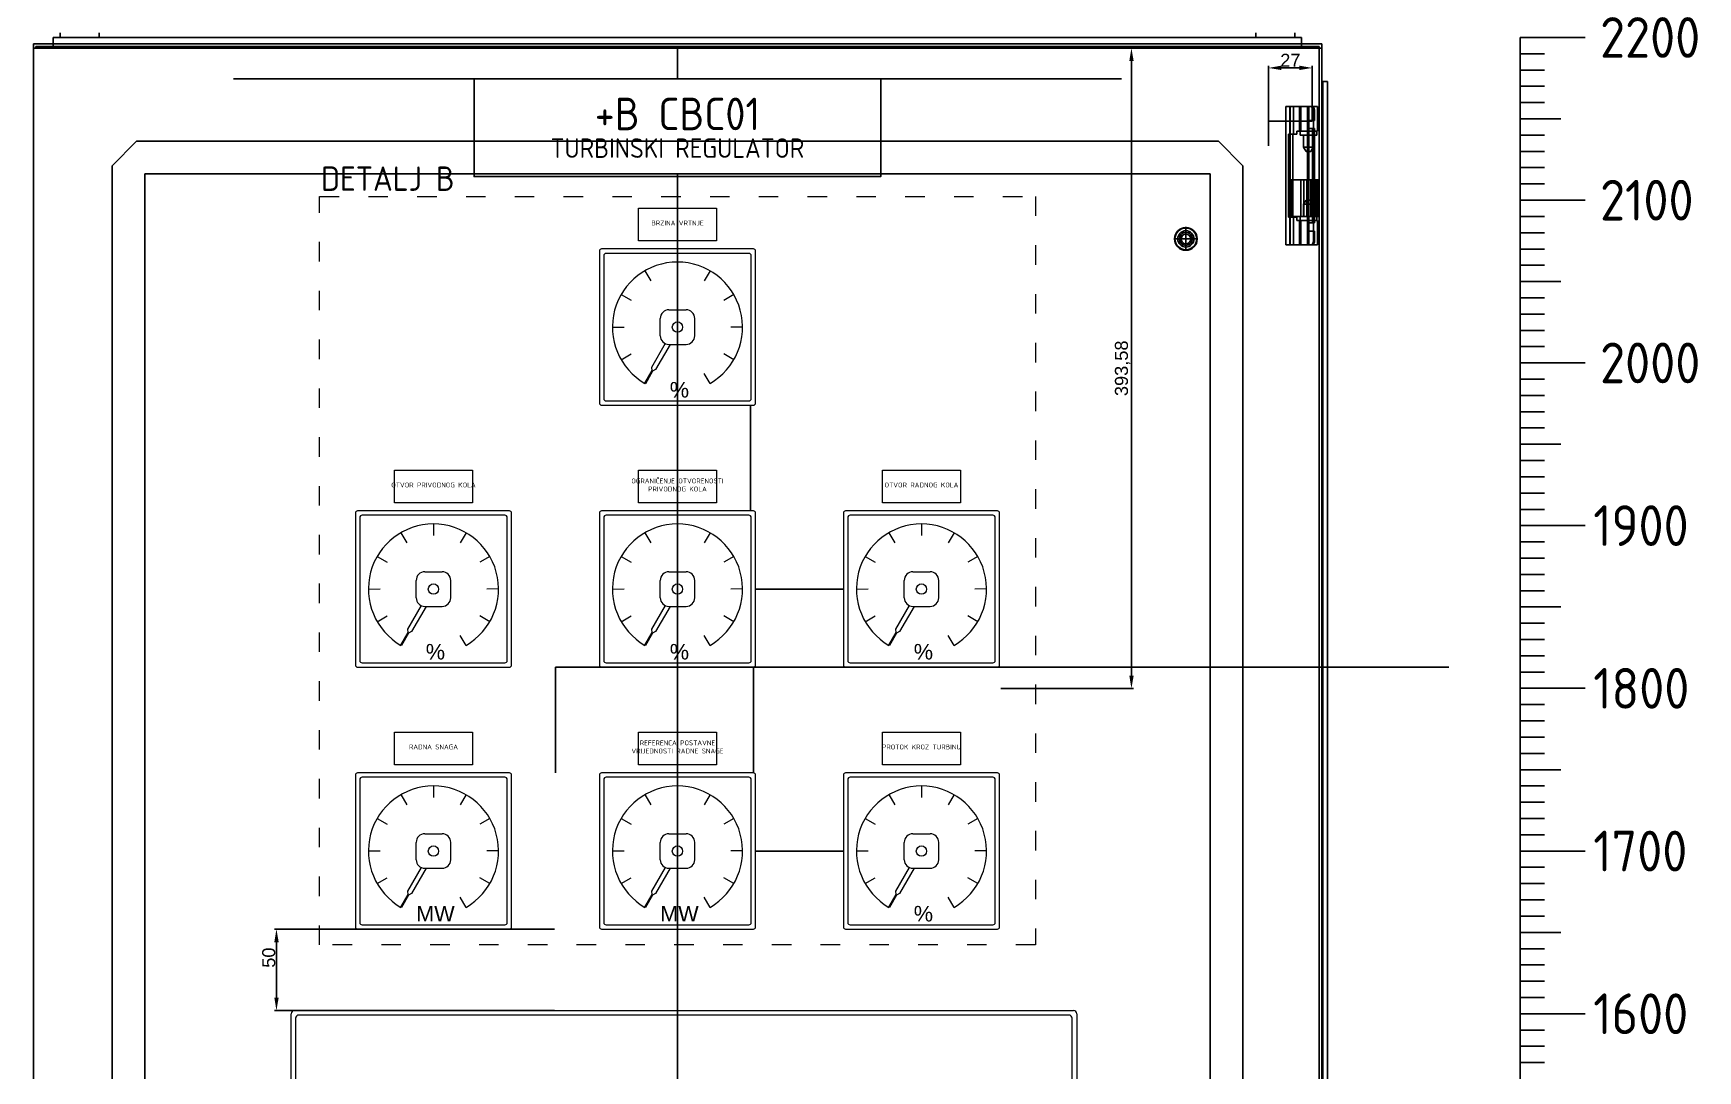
# Model space of a CAD drawing. Header units: millimetres. Extents: x 40929 to 57897, y 13592 to 43737.
# Drawn here: x 47269 to 48292, y 15396 to 16034 of the extents above; entities that cross this region are included whole.
import ezdxf
from ezdxf.enums import TextEntityAlignment as Align

# ---------------------------------------------------------------- set-up
doc = ezdxf.new("R2010")
doc.units = ezdxf.units.MM
doc.linetypes.add('ACAD_ISO03W100', pattern=[30, 12, -18])
doc.layers.add('! NO PLOT !', color=7, linetype='Continuous', true_color=0xff75dd, plot=False)
doc.layers.add('000-PI-Oprema', color=30, linetype='Continuous', lineweight=5)
for name, color, linetype in [('000-PI-ORMAR', 2, 'Continuous'), ('000-PI_TEXT', 7, 'Continuous'), ('AUT_7', 7, 'Continuous')]:
    doc.layers.add(name, color=color, linetype=linetype)
doc.styles.add('PI0', font='isocpeur.ttf', dxfattribs={"width": 0.9})
doc.styles.get("Standard").update_dxf_attribs({"font": 'arial.ttf'})
doc.dimstyles.new('ISO-25-lb', dxfattribs={"dimtxt": 8, "dimasz": 8, "dimexe": 1.25, "dimexo": 0.625, "dimtad": 1, "dimtxsty": 'Standard', "dimcen": 5, "dimadec": 0, "dimazin": 0, "dimtfac": 1, "dimtmove": 0, "dimatfit": 3, "dimfxl": 1, "dimarcsym": 0})

# ---------------------------------------------------------------- blocks, each defined once
blk = doc.blocks.new('8806000_2000x800x600')
at = {"layer": '! NO PLOT !'}
for p, q in [((-3049.3, 1783), (-3049.3, 1868)), ((-3029.9, 1868), (-3049.3, 1868)), ((-3046.8, 1851), (-3046.8, 1868)), ((-3046.6, 1783), (-3046.6, 1868)), ((-3044.7, 1851), (-3044.7, 1868)), ((-3041, 1868), (-3041, 1853)), ((-3040.1, 1853), (-3040.1, 1868)), ((-3036, 1783), (-3036, 1868)), ((-3035.4, 1853), (-3035.4, 1868)), ((-3035.2, 1783), (-3035.2, 1868)), ((-3032.4, 1866), (-3031.8, 1866)), ((-3032.4, 1785), (-3032.4, 1866)), ((-3031.8, 1859.5), (-3031.8, 1866)), ((-3029.9, 1853), (-3029.9, 1868)), ((-3029.9, 1853), (-3042.6, 1853)), ((-3042.6, 1851), (-3042.6, 1853)), ((-3040.5, 1853), (-3040.5, 1850.5)), ((-3031.8, 1859.5), (-3036, 1859.5)), ((-3031.7, 1854.5), (-3036, 1854.5)), ((-3032.9, 1796.5), (-3032.9, 1854.5)), ((-3032.4, 1791.5), (-3032.4, 1859.5)), ((-3032.2, 1796.5), (-3032.2, 1854.5)), ((-3031.7, 1796.5), (-3031.7, 1854.5)), ((-3030.3, 1850.5), (-3030.3, 1853)), ((-3755.8, 1846.7), (-3770.8, 1831.7)), ((-3090.8, 1846.7), (-3755.8, 1846.7)), ((-3075.8, 1831.7), (-3090.8, 1846.7)), ((-3047.6, 1800), (-3047.6, 1851)), ((-3042.6, 1851), (-3047.6, 1851)), ((-3045.1, 1800), (-3045.1, 1851)), ((-3040.5, 1850.5), (-3030.3, 1850.5)), ((-3038.4, 1850.5), (-3038.4, 1843)), ((-3038.4, 1843), (-3032.5, 1843)), ((-3038.4, 1843), (-3036.9, 1840.5)), ((-3033.9, 1840.5), (-3032.5, 1843)), ((-3032.5, 1843), (-3032.5, 1850.5)), ((-3770.8, 1831.7), (-3770.8, -8.3)), ((-3075.8, -8.3), (-3075.8, 1831.7)), ((-3036.9, 1840.5), (-3033.9, 1840.5)), ((-3750.8, 1826.7), (-3750.8, -3.3)), ((-3095.8, 1826.7), (-3750.8, 1826.7)), ((-3095.8, 1826.7), (-3095.8, -3.3)), ((-3046.1, 1823), (-3029.3, 1823)), ((-3046.1, 1823), (-3046.1, 1800.5)), ((-3040.2, 1823), (-3040.2, 1800.5)), ((-3038.2, 1823), (-3038.2, 1800.5)), ((-3036.5, 1823), (-3036.5, 1800.5)), ((-3036.1, 1823), (-3036.1, 1800.5)), ((-3034, 1823), (-3034, 1800.5)), ((-3033.6, 1823), (-3033.6, 1800.5)), ((-3033.3, 1823), (-3033.3, 1800.5)), ((-3032.2, 1823), (-3032.2, 1800.5)), ((-3031.4, 1823), (-3031.4, 1800.5)), ((-3031.3, 1800.5), (-3031.3, 1823)), ((-3030.3, 1823), (-3030.3, 1800.5)), ((-3029.5, 1823), (-3029.5, 1800.5)), ((-3036.9, 1810.5), (-3038.4, 1808)), ((-3038.4, 1808), (-3038.4, 1800.5)), ((-3038.4, 1808), (-3032.5, 1808)), ((-3036.9, 1810.5), (-3033.9, 1810.5)), ((-3032.5, 1808), (-3033.9, 1810.5)), ((-3032.5, 1800.5), (-3032.5, 1808)), ((-3110.8, 1779.4), (-3110.8, 1794.1)), ((-3110.8, 1779.4), (-3110.8, 1794.1)), ((-3042.6, 1800), (-3047.6, 1800)), ((-3046.8, 1783), (-3046.8, 1800)), ((-3046.1, 1800.5), (-3029.3, 1800.5)), ((-3044.7, 1783), (-3044.7, 1800)), ((-3042.6, 1798), (-3042.6, 1800)), ((-3029.9, 1798), (-3042.6, 1798)), ((-3041, 1798), (-3041, 1783)), ((-3040.5, 1800.5), (-3040.5, 1798)), ((-3040.1, 1783), (-3040.1, 1798)), ((-3031.7, 1796.5), (-3036, 1796.5)), ((-3031.8, 1791.5), (-3036, 1791.5)), ((-3035.4, 1783), (-3035.4, 1798)), ((-3031.8, 1785), (-3031.8, 1791.5)), ((-3030.3, 1798), (-3030.3, 1800.5)), ((-3029.9, 1783), (-3029.9, 1798)), ((-3118.2, 1786.7), (-3103.5, 1786.7)), ((-3118.2, 1786.7), (-3103.5, 1786.7)), ((-3029.9, 1783), (-3049.3, 1783)), ((-3032.4, 1785), (-3031.8, 1785))]:
    blk.add_line(p, q, dxfattribs=at)
for radius in [7, 7, 6.7, 6.7, 5, 4, 3]:
    blk.add_circle((-3110.8, 1786.7), radius, dxfattribs=at)
for centre, start_param, end_param in [((-3034.4, 1866), 4.712389, 6.283185), ((-3033.7, 1866), 4.712389, 6.283185), ((-3034.4, 1785), 3.141593, 4.712389), ((-3033.7, 1785), 3.141593, 4.712389)]:
    blk.add_ellipse(centre, major_axis=(0, 2), ratio=0.965926, start_param=start_param, end_param=end_param, dxfattribs=at)
at = {"layer": '000-PI-ORMAR'}
for p, q in [((-3802.8, 1913.4), (-3802.8, 1910.5)), ((-3778.8, 1910.5), (-3778.8, 1913.4)), ((-3067.8, 1913.4), (-3067.8, 1910.5)), ((-3043.8, 1910.5), (-3043.8, 1913.4)), ((-3819.3, 1906.5), (-3807.1, 1906.5)), ((-3819.3, 1883.4), (-3819.3, 1906.5)), ((-3819.3, 1904), (-3819.3, -80.5)), ((-3027.3, 1904), (-3819.3, 1904)), ((-3817.8, 1904), (-3817.8, 1905)), ((-3817.8, 1905), (-3807.1, 1905)), ((-3807.1, 1904), (-3807.1, 1910.5)), ((-3807.1, 1910.5), (-3039.6, 1910.5)), ((-3807.1, 1906.5), (-3039.6, 1906.5)), ((-3807.1, 1905), (-3039.6, 1905)), ((-3039.6, 1904), (-3039.6, 1910.5)), ((-3039.6, 1906.5), (-3027.3, 1906.5)), ((-3039.6, 1905), (-3028.8, 1905)), ((-3028.8, 1905), (-3028.8, 1904)), ((-3028.8, 1904), (-3028.8, -80.5)), ((-3027.3, 1906.5), (-3027.3, 1904)), ((-3027.3, -80.5), (-3027.3, 1904)), ((-3027.3, 1904), (-3027.3, -80.5)), ((-3026.5, 1883.5), (-3027.3, 1883.4)), ((-3023.8, 1883.5), (-3026.5, 1883.5)), ((-3026.5, 1883.5), (-3026.5, -67.5)), ((-3023.8, 1883.5), (-3023.8, -67.5))]:
    blk.add_line(p, q, dxfattribs=at)
blk = doc.blocks.new('*U341')
at = {"layer": '000-PI-Oprema'}
blk.add_line((1.8, -3.1), (-1.8, 3.1), dxfattribs=at)
blk = doc.blocks.new('*U342')
at = {"layer": '000-PI-Oprema', "color": 0, "linetype": 'ByBlock', "lineweight": -2, "transparency": 16777216}
for p, rotation in [((-27131, 62651.3), 180), ((-27112.7, 62656.2), 150), ((-27094.5, 62651.3), 120), ((-27144.3, 62638), 210), ((-27081.2, 62638), 90.00000000000001), ((-27149.2, 62619.8), 239.9999999999999), ((-27076.3, 62619.8), 60.00000000000001), ((-27144.3, 62601.5), 269.9999999999999), ((-27081.2, 62601.5), 30.00000000000003), ((-27131, 62588.2), 299.9999999999998)]:
    blk.add_blockref('*U341', p, dxfattribs=dict(at, rotation=rotation))
blk.add_blockref('*U341', (-27094.5, 62588.2), dxfattribs=at)
blk = doc.blocks.new('*U343')
at = {"layer": '000-PI-Oprema'}
blk.add_line((1.8, -3.1), (-1.8, 3.1), dxfattribs=at)
blk = doc.blocks.new('*U344')
at = {"layer": '000-PI-Oprema', "color": 0, "linetype": 'ByBlock', "lineweight": -2, "transparency": 16777216}
for p, rotation in [((-27131, 62651.3), 180), ((-27112.7, 62656.2), 150), ((-27094.5, 62651.3), 120), ((-27144.3, 62638), 210), ((-27081.2, 62638), 90.00000000000001), ((-27149.2, 62619.8), 239.9999999999999), ((-27076.3, 62619.8), 60.00000000000001), ((-27144.3, 62601.5), 269.9999999999999), ((-27081.2, 62601.5), 30.00000000000003), ((-27131, 62588.2), 299.9999999999998)]:
    blk.add_blockref('*U343', p, dxfattribs=dict(at, rotation=rotation))
blk.add_blockref('*U343', (-27094.5, 62588.2), dxfattribs=at)
blk = doc.blocks.new('*D362')
at = {"layer": '! NO PLOT !', "color": 0, "linetype": 'Continuous', "lineweight": -2, "ltscale": 0.25, "transparency": 16777216}
for p, q in [((47589.3, 15483.2), (47417.2, 15483.2)), ((47418.4, 15441.2), (47418.4, 15475.2)), ((47589.3, 15433.2), (47417.2, 15433.2))]:
    blk.add_line(p, q, dxfattribs=at)
at = {"layer": '! NO PLOT !', "color": 0, "ltscale": 0.25, "transparency": 16777216}
for points in [[(47417.1, 15475.2), (47419.8, 15475.2), (47418.4, 15483.2)], [(47417.1, 15441.2), (47419.8, 15441.2), (47418.4, 15433.2)]]:
    blk.add_solid(points, dxfattribs=at)
at = {"layer": 'Defpoints', "color": 0, "ltscale": 0.25, "transparency": 16777216}
for p in [(47418.4, 15483.2), (47589.9, 15483.2), (47589.9, 15433.2)]:
    blk.add_point(p, dxfattribs=at)
at = {"layer": '! NO PLOT !', "color": 0, "ltscale": 0.25, "transparency": 16777216, "insert": (47413.7, 15465.7), "char_height": 8, "attachment_point": 5, "rotation": 90}
blk.add_mtext('50', dxfattribs=at)
blk = doc.blocks.new('*D365')
at = {"layer": '! NO PLOT !', "color": 0, "linetype": 'Continuous', "lineweight": -2, "ltscale": 0.25, "transparency": 16777216}
for p, q in [((47678.6, 16024.7), (47945.3, 16024.7)), ((47944, 15639.1), (47944, 16016.7)), ((47863.7, 15631.1), (47945.3, 15631.1))]:
    blk.add_line(p, q, dxfattribs=at)
at = {"layer": '! NO PLOT !', "color": 0, "ltscale": 0.25, "transparency": 16777216}
for points in [[(47942.7, 16016.7), (47945.4, 16016.7), (47944, 16024.7)], [(47942.7, 15639.1), (47945.4, 15639.1), (47944, 15631.1)]]:
    blk.add_solid(points, dxfattribs=at)
at = {"layer": 'Defpoints', "color": 0, "ltscale": 0.25, "transparency": 16777216}
for p in [(47678, 16024.7), (47944, 16024.7), (47863.1, 15631.1)]:
    blk.add_point(p, dxfattribs=at)
at = {"layer": '! NO PLOT !', "color": 0, "ltscale": 0.25, "transparency": 16777216, "insert": (47938.6, 15827.9), "char_height": 8, "attachment_point": 5, "rotation": 90}
blk.add_mtext('393,58', dxfattribs=at)
blk = doc.blocks.new('*D370')
at = {"layer": '! NO PLOT !', "color": 0, "lineweight": -2, "transparency": 16777216}
for p, q in [((48028.2, 15980.3), (48028.2, 16013.8)), ((48055.2, 15980.3), (48055.2, 16013.8)), ((48047.2, 16012.5), (48036.2, 16012.5))]:
    blk.add_line(p, q, dxfattribs=at)
at = {"layer": '! NO PLOT !', "color": 0, "transparency": 16777216}
for points in [[(48036.2, 16013.9), (48036.2, 16011.2), (48028.2, 16012.5)], [(48047.2, 16013.9), (48047.2, 16011.2), (48055.2, 16012.5)]]:
    blk.add_solid(points, dxfattribs=at)
at = {"layer": 'Defpoints', "color": 0, "transparency": 16777216}
for p in [(48028.2, 16012.5), (48028.2, 15979.7), (48055.2, 15979.7)]:
    blk.add_point(p, dxfattribs=at)
at = {"layer": '! NO PLOT !', "color": 0, "transparency": 16777216, "insert": (48041.7, 16017.2), "char_height": 8, "attachment_point": 5}
blk.add_mtext('27', dxfattribs=at)
blk = doc.blocks.new('19in panel')
at = {"layer": '000-PI-Oprema'}
for p, q in [((-239.5, 0), (239.5, 0)), ((-241.5, -335), (-241.5, -2)), ((-238.7, -4.8), (-238.7, -332.2)), ((236.7, -2.8), (-236.7, -2.8)), ((238.7, -332.2), (238.7, -4.8)), ((241.5, -2), (241.5, -335)), ((-204.9, -45.6), (-204.9, -276)), ((204.9, -45.6), (-204.9, -45.6)), ((204.9, -276), (204.9, -45.6)), ((-204.9, -276), (204.9, -276)), ((241.5, -337), (-239.5, -337)), ((-236.7, -334.2), (236.7, -334.2))]:
    blk.add_line(p, q, dxfattribs=at)
for centre, start, end in [((-239.5, -2), 90, 180), ((239.5, -2), 0, 90), ((-236.7, -4.8), 90, 180), ((236.7, -4.8), 0, 90), ((-239.5, -335), 180, 270), ((-236.7, -332.2), 180, 270), ((236.7, -332.2), 270, 0), ((239.5, -335), 270, 0)]:
    blk.add_arc(centre, 2, start, end, dxfattribs=at)
blk = doc.blocks.new('*U339')
at = {"layer": '000-PI-Oprema'}
blk.add_line((1.8, -3.1), (-1.8, 3.1), dxfattribs=at)
blk = doc.blocks.new('*U340')
at = {"layer": '000-PI-Oprema', "color": 0, "linetype": 'ByBlock', "lineweight": -2, "transparency": 16777216}
for p, rotation in [((-27131, 62651.3), 180), ((-27112.7, 62656.2), 150), ((-27094.5, 62651.3), 120), ((-27144.3, 62638), 210), ((-27081.2, 62638), 90.00000000000001), ((-27149.2, 62619.8), 239.9999999999999), ((-27076.3, 62619.8), 60.00000000000001), ((-27144.3, 62601.5), 269.9999999999999), ((-27081.2, 62601.5), 30.00000000000003), ((-27131, 62588.2), 299.9999999999998)]:
    blk.add_blockref('*U339', p, dxfattribs=dict(at, rotation=rotation))
blk.add_blockref('*U339', (-27094.5, 62588.2), dxfattribs=at)
blk = doc.blocks.new('*U331')
at = {"layer": '000-PI-Oprema'}
blk.add_line((1.8, -3.1), (-1.8, 3.1), dxfattribs=at)
blk = doc.blocks.new('*U332')
at = {"layer": '000-PI-Oprema', "color": 0, "linetype": 'ByBlock', "lineweight": -2, "transparency": 16777216}
for p, rotation in [((-27131, 62651.3), 180), ((-27112.7, 62656.2), 150), ((-27094.5, 62651.3), 120), ((-27144.3, 62638), 210), ((-27081.2, 62638), 90.00000000000001), ((-27149.2, 62619.8), 239.9999999999999), ((-27076.3, 62619.8), 60.00000000000001), ((-27144.3, 62601.5), 269.9999999999999), ((-27081.2, 62601.5), 30.00000000000003), ((-27131, 62588.2), 299.9999999999998)]:
    blk.add_blockref('*U331', p, dxfattribs=dict(at, rotation=rotation))
blk.add_blockref('*U331', (-27094.5, 62588.2), dxfattribs=at)
blk = doc.blocks.new('*U333')
at = {"layer": '000-PI-Oprema'}
blk.add_line((1.8, -3.1), (-1.8, 3.1), dxfattribs=at)
blk = doc.blocks.new('*U334')
at = {"layer": '000-PI-Oprema', "color": 0, "linetype": 'ByBlock', "lineweight": -2, "transparency": 16777216}
for p, rotation in [((-27131, 62651.3), 180), ((-27112.7, 62656.2), 150), ((-27094.5, 62651.3), 120), ((-27144.3, 62638), 210), ((-27081.2, 62638), 90.00000000000001), ((-27149.2, 62619.8), 239.9999999999999), ((-27076.3, 62619.8), 60.00000000000001), ((-27144.3, 62601.5), 269.9999999999999), ((-27081.2, 62601.5), 30.00000000000003), ((-27131, 62588.2), 299.9999999999998)]:
    blk.add_blockref('*U333', p, dxfattribs=dict(at, rotation=rotation))
blk.add_blockref('*U333', (-27094.5, 62588.2), dxfattribs=at)
blk = doc.blocks.new('*U335')
at = {"layer": '000-PI-Oprema'}
blk.add_line((1.8, -3.1), (-1.8, 3.1), dxfattribs=at)
blk = doc.blocks.new('*U336')
at = {"layer": '000-PI-Oprema', "color": 0, "linetype": 'ByBlock', "lineweight": -2, "transparency": 16777216}
for p, rotation in [((-27131, 62651.3), 180), ((-27112.7, 62656.2), 150), ((-27094.5, 62651.3), 120), ((-27144.3, 62638), 210), ((-27081.2, 62638), 90.00000000000001), ((-27149.2, 62619.8), 239.9999999999999), ((-27076.3, 62619.8), 60.00000000000001), ((-27144.3, 62601.5), 269.9999999999999), ((-27081.2, 62601.5), 30.00000000000003), ((-27131, 62588.2), 299.9999999999998)]:
    blk.add_blockref('*U335', p, dxfattribs=dict(at, rotation=rotation))
blk.add_blockref('*U335', (-27094.5, 62588.2), dxfattribs=at)
blk = doc.blocks.new('*U337')
at = {"layer": '000-PI-Oprema'}
blk.add_line((1.8, -3.1), (-1.8, 3.1), dxfattribs=at)
blk = doc.blocks.new('*U338')
at = {"layer": '000-PI-Oprema', "color": 0, "linetype": 'ByBlock', "lineweight": -2, "transparency": 16777216}
for p, rotation in [((-27131, 62651.3), 180), ((-27112.7, 62656.2), 150), ((-27094.5, 62651.3), 120), ((-27144.3, 62638), 210), ((-27081.2, 62638), 90.00000000000001), ((-27149.2, 62619.8), 239.9999999999999), ((-27076.3, 62619.8), 60.00000000000001), ((-27144.3, 62601.5), 269.9999999999999), ((-27081.2, 62601.5), 30.00000000000003), ((-27131, 62588.2), 299.9999999999998)]:
    blk.add_blockref('*U337', p, dxfattribs=dict(at, rotation=rotation))
blk.add_blockref('*U337', (-27094.5, 62588.2), dxfattribs=at)

msp = doc.modelspace()

# ---------------------------------------------------------------- linework, layer by layer
at = {"layer": '! NO PLOT !', "ltscale": 0.25}
for p, q in [((47664.931, 16005.72), (47664.931, 16025.72)), ((47391.931, 16005.72), (47937.931, 16005.72)), ((47664.944, 15947.47), (47664.944, 13591.591)), ((47709.914, 15740.221), (47709.914, 15805.221)), ((47712.944, 15692.221), (47766.944, 15692.221)), ((47589.933, 15579.221), (47589.933, 15644.221)), ((47589.933, 15644.221), (48139.097, 15644.221)), ((47711.61, 15579.221), (47711.61, 15644.221)), ((47712.944, 15531.221), (47766.944, 15531.221))]:
    msp.add_line(p, q, dxfattribs=at)
at = {"layer": '! NO PLOT !'}
for p, q in [((48028.188, 15994.72), (48028.188, 15964.72)), ((48055.188, 15979.72), (48028.188, 15979.72))]:
    msp.add_line(p, q, dxfattribs=at)
for p, q in [((48182.931, 15231.22), (48182.931, 16031.22)), ((48182.931, 16031.22), (48222.931, 16031.22)), ((48182.931, 16021.22), (48197.931, 16021.22)), ((48182.931, 16011.22), (48197.931, 16011.22)), ((48182.931, 16001.22), (48197.931, 16001.22)), ((48182.931, 15991.22), (48197.931, 15991.22)), ((48182.931, 15981.22), (48207.931, 15981.22)), ((48182.931, 15971.22), (48197.931, 15971.22)), ((48182.931, 15961.22), (48197.931, 15961.22)), ((48182.931, 15951.22), (48197.931, 15951.22)), ((48182.931, 15941.22), (48197.931, 15941.22)), ((48182.931, 15931.22), (48222.931, 15931.22)), ((48182.931, 15921.22), (48197.931, 15921.22)), ((48182.931, 15911.22), (48197.931, 15911.22)), ((48182.931, 15901.22), (48197.931, 15901.22)), ((48182.931, 15891.22), (48197.931, 15891.22)), ((48182.931, 15881.22), (48207.931, 15881.22)), ((48182.931, 15871.22), (48197.931, 15871.22)), ((48182.931, 15861.22), (48197.931, 15861.22)), ((48182.931, 15851.22), (48197.931, 15851.22)), ((48182.931, 15841.22), (48197.931, 15841.22)), ((48182.931, 15831.22), (48222.931, 15831.22)), ((48182.931, 15831.22), (48222.931, 15831.22)), ((48182.931, 15821.22), (48197.931, 15821.22)), ((48182.931, 15811.22), (48197.931, 15811.22)), ((48182.931, 15801.22), (48197.931, 15801.22)), ((48182.931, 15791.22), (48197.931, 15791.22)), ((48182.931, 15781.22), (48207.931, 15781.22)), ((48182.931, 15771.22), (48197.931, 15771.22)), ((48182.931, 15761.22), (48197.931, 15761.22)), ((48182.931, 15751.22), (48197.931, 15751.22)), ((48182.931, 15741.22), (48197.931, 15741.22)), ((48182.931, 15731.22), (48222.931, 15731.22)), ((48182.931, 15721.22), (48197.931, 15721.22)), ((48182.931, 15711.22), (48197.931, 15711.22)), ((48182.931, 15701.22), (48197.931, 15701.22)), ((48182.931, 15691.22), (48197.931, 15691.22)), ((48182.931, 15681.22), (48207.931, 15681.22)), ((48182.931, 15671.22), (48197.931, 15671.22)), ((48182.931, 15661.22), (48197.931, 15661.22)), ((48182.931, 15651.22), (48197.931, 15651.22)), ((48182.931, 15641.22), (48197.931, 15641.22)), ((48182.931, 15631.22), (48222.931, 15631.22)), ((48182.931, 15621.22), (48197.931, 15621.22)), ((48182.931, 15611.22), (48197.931, 15611.22)), ((48182.931, 15601.22), (48197.931, 15601.22)), ((48182.931, 15591.22), (48197.931, 15591.22)), ((48182.931, 15581.22), (48207.931, 15581.22)), ((48182.931, 15571.22), (48197.931, 15571.22)), ((48182.931, 15561.22), (48197.931, 15561.22)), ((48182.931, 15551.22), (48197.931, 15551.22)), ((48182.931, 15541.22), (48197.931, 15541.22)), ((48182.931, 15531.22), (48222.931, 15531.22)), ((48182.931, 15521.22), (48197.931, 15521.22)), ((48182.931, 15511.22), (48197.931, 15511.22)), ((48182.931, 15501.22), (48197.931, 15501.22)), ((48182.931, 15491.22), (48197.931, 15491.22)), ((48182.931, 15481.22), (48207.931, 15481.22)), ((48182.931, 15471.22), (48197.931, 15471.22)), ((48182.931, 15461.22), (48197.931, 15461.22)), ((48182.931, 15451.22), (48197.931, 15451.22)), ((48182.931, 15441.22), (48197.931, 15441.22)), ((48182.931, 15431.22), (48222.931, 15431.22)), ((48182.931, 15421.22), (48197.931, 15421.22)), ((48182.931, 15411.22), (48197.931, 15411.22)), ((48182.931, 15401.22), (48197.931, 15401.22))]:
    msp.add_line(p, q)
at = {"linetype": 'ACAD_ISO03W100', "lineweight": 9}
msp.add_lwpolyline([(47444.944, 15933.549), (47884.944, 15933.549), (47884.944, 15473.549), (47444.944, 15473.549)], close=True, dxfattribs=at)
at = {"layer": '000-PI-Oprema'}
for p, q in [((47659.631, 15863.846), (47670.256, 15863.846)), ((47654.318, 15847.908), (47654.318, 15858.533)), ((47675.568, 15847.908), (47675.568, 15858.533)), ((47657.445, 15843.066), (47649.029, 15828.49)), ((47660.445, 15842.596), (47651.483, 15827.073)), ((47659.631, 15842.596), (47670.256, 15842.596)), ((47649.166, 15826.461), (47644.698, 15818.721)), ((47645.189, 15818.438), (47644.698, 15818.721)), ((47649.657, 15826.178), (47645.189, 15818.438)), ((47649.029, 15828.49), (47649.166, 15826.461)), ((47651.483, 15827.073), (47649.657, 15826.178)), ((47504.318, 15686.908), (47504.318, 15697.533)), ((47509.631, 15702.846), (47520.256, 15702.846)), ((47525.568, 15686.908), (47525.568, 15697.533)), ((47654.318, 15686.908), (47654.318, 15697.533)), ((47659.631, 15702.846), (47670.256, 15702.846)), ((47675.568, 15686.908), (47675.568, 15697.533)), ((47804.318, 15686.908), (47804.318, 15697.533)), ((47809.631, 15702.846), (47820.256, 15702.846)), ((47825.568, 15686.908), (47825.568, 15697.533)), ((47507.445, 15682.066), (47499.029, 15667.49)), ((47510.445, 15681.596), (47501.483, 15666.073)), ((47509.631, 15681.596), (47520.256, 15681.596)), ((47657.445, 15682.066), (47649.029, 15667.49)), ((47660.445, 15681.596), (47651.483, 15666.073)), ((47659.631, 15681.596), (47670.256, 15681.596)), ((47807.445, 15682.066), (47799.029, 15667.49)), ((47810.445, 15681.596), (47801.483, 15666.073)), ((47809.631, 15681.596), (47820.256, 15681.596)), ((47499.166, 15665.461), (47494.698, 15657.721)), ((47499.657, 15665.178), (47495.189, 15657.438)), ((47499.029, 15667.49), (47499.166, 15665.461)), ((47501.483, 15666.073), (47499.657, 15665.178)), ((47649.166, 15665.461), (47644.698, 15657.721)), ((47649.657, 15665.178), (47645.189, 15657.438)), ((47649.029, 15667.49), (47649.166, 15665.461)), ((47651.483, 15666.073), (47649.657, 15665.178)), ((47799.166, 15665.461), (47794.698, 15657.721)), ((47799.657, 15665.178), (47795.189, 15657.438)), ((47799.029, 15667.49), (47799.166, 15665.461)), ((47801.483, 15666.073), (47799.657, 15665.178)), ((47495.189, 15657.438), (47494.698, 15657.721)), ((47645.189, 15657.438), (47644.698, 15657.721)), ((47795.189, 15657.438), (47794.698, 15657.721)), ((47504.318, 15525.908), (47504.318, 15536.533)), ((47509.631, 15541.846), (47520.256, 15541.846)), ((47525.568, 15525.908), (47525.568, 15536.533)), ((47654.318, 15525.908), (47654.318, 15536.533)), ((47659.631, 15541.846), (47670.256, 15541.846)), ((47675.568, 15525.908), (47675.568, 15536.533)), ((47804.318, 15525.908), (47804.318, 15536.533)), ((47809.631, 15541.846), (47820.256, 15541.846)), ((47825.568, 15525.908), (47825.568, 15536.533)), ((47507.445, 15521.066), (47499.029, 15506.49)), ((47510.445, 15520.596), (47501.483, 15505.073)), ((47509.631, 15520.596), (47520.256, 15520.596)), ((47657.445, 15521.066), (47649.029, 15506.49)), ((47660.445, 15520.596), (47651.483, 15505.073)), ((47659.631, 15520.596), (47670.256, 15520.596)), ((47807.445, 15521.066), (47799.029, 15506.49)), ((47810.445, 15520.596), (47801.483, 15505.073)), ((47809.631, 15520.596), (47820.256, 15520.596)), ((47499.166, 15504.461), (47494.698, 15496.721)), ((47499.657, 15504.178), (47495.189, 15496.438)), ((47499.029, 15506.49), (47499.166, 15504.461)), ((47501.483, 15505.073), (47499.657, 15504.178)), ((47649.166, 15504.461), (47644.698, 15496.721)), ((47649.657, 15504.178), (47645.189, 15496.438)), ((47649.029, 15506.49), (47649.166, 15504.461)), ((47651.483, 15505.073), (47649.657, 15504.178)), ((47799.166, 15504.461), (47794.698, 15496.721)), ((47799.657, 15504.178), (47795.189, 15496.438)), ((47799.029, 15506.49), (47799.166, 15504.461)), ((47801.483, 15505.073), (47799.657, 15504.178)), ((47495.189, 15496.438), (47494.698, 15496.721)), ((47645.189, 15496.438), (47644.698, 15496.721)), ((47795.189, 15496.438), (47794.698, 15496.721))]:
    msp.add_line(p, q, dxfattribs=at)
for points in [[(47640.944, 15926.221), (47688.944, 15926.221), (47688.944, 15906.221), (47640.944, 15906.221)], [(47490.944, 15765.221), (47538.944, 15765.221), (47538.944, 15745.221), (47490.944, 15745.221)], [(47640.944, 15765.221), (47688.944, 15765.221), (47688.944, 15745.221), (47640.944, 15745.221)], [(47790.944, 15765.221), (47838.944, 15765.221), (47838.944, 15745.221), (47790.944, 15745.221)], [(47490.944, 15604.221), (47538.944, 15604.221), (47538.944, 15584.221), (47490.944, 15584.221)], [(47640.944, 15604.221), (47688.944, 15604.221), (47688.944, 15584.221), (47640.944, 15584.221)], [(47790.944, 15604.221), (47838.944, 15604.221), (47838.944, 15584.221), (47790.944, 15584.221)]]:
    msp.add_lwpolyline(points, close=True, dxfattribs=at)
for points in [[(47618.277, 15805.221), (47711.61, 15805.221, 0.41421356), (47712.944, 15806.554), (47712.944, 15899.887, 0.41421356), (47711.61, 15901.221), (47618.277, 15901.221, 0.41421356), (47616.944, 15899.887), (47616.944, 15806.554, 0.41421356)], [(47621.027, 15807.887), (47708.86, 15807.887, 0.41421356), (47710.277, 15809.304), (47710.277, 15897.138, 0.41421356), (47708.86, 15898.554), (47621.027, 15898.554, 0.41421356), (47619.61, 15897.138), (47619.61, 15809.304, 0.41421356)], [(47468.277, 15644.221), (47561.61, 15644.221, 0.41421356), (47562.944, 15645.554), (47562.944, 15738.887, 0.41421356), (47561.61, 15740.221), (47468.277, 15740.221, 0.41421356), (47466.944, 15738.887), (47466.944, 15645.554, 0.41421356)], [(47471.026, 15646.887), (47558.86, 15646.887, 0.41421356), (47560.277, 15648.304), (47560.277, 15736.138, 0.41421356), (47558.86, 15737.554), (47471.026, 15737.554, 0.41421356), (47469.61, 15736.138), (47469.61, 15648.304, 0.41421356)], [(47618.277, 15644.221), (47711.61, 15644.221, 0.41421356), (47712.944, 15645.554), (47712.944, 15738.887, 0.41421356), (47711.61, 15740.221), (47618.277, 15740.221, 0.41421356), (47616.944, 15738.887), (47616.944, 15645.554, 0.41421356)], [(47621.027, 15646.887), (47708.86, 15646.887, 0.41421356), (47710.277, 15648.304), (47710.277, 15736.138, 0.41421356), (47708.86, 15737.554), (47621.027, 15737.554, 0.41421356), (47619.61, 15736.138), (47619.61, 15648.304, 0.41421356)], [(47768.277, 15644.221), (47861.61, 15644.221, 0.41421356), (47862.944, 15645.554), (47862.944, 15738.887, 0.41421356), (47861.61, 15740.221), (47768.277, 15740.221, 0.41421356), (47766.944, 15738.887), (47766.944, 15645.554, 0.41421356)], [(47771.027, 15646.887), (47858.86, 15646.887, 0.41421356), (47860.277, 15648.304), (47860.277, 15736.138, 0.41421356), (47858.86, 15737.554), (47771.027, 15737.554, 0.41421356), (47769.61, 15736.138), (47769.61, 15648.304, 0.41421356)], [(47468.277, 15483.221), (47561.61, 15483.221, 0.41421356), (47562.944, 15484.554), (47562.944, 15577.887, 0.41421356), (47561.61, 15579.221), (47468.277, 15579.221, 0.41421356), (47466.944, 15577.887), (47466.944, 15484.554, 0.41421356)], [(47471.026, 15485.887), (47558.86, 15485.887, 0.41421356), (47560.277, 15487.304), (47560.277, 15575.138, 0.41421356), (47558.86, 15576.554), (47471.026, 15576.554, 0.41421356), (47469.61, 15575.138), (47469.61, 15487.304, 0.41421356)], [(47618.277, 15483.221), (47711.61, 15483.221, 0.41421356), (47712.944, 15484.554), (47712.944, 15577.887, 0.41421356), (47711.61, 15579.221), (47618.277, 15579.221, 0.41421356), (47616.944, 15577.887), (47616.944, 15484.554, 0.41421356)], [(47621.027, 15485.887), (47708.86, 15485.887, 0.41421356), (47710.277, 15487.304), (47710.277, 15575.138, 0.41421356), (47708.86, 15576.554), (47621.027, 15576.554, 0.41421356), (47619.61, 15575.138), (47619.61, 15487.304, 0.41421356)], [(47768.277, 15483.221), (47861.61, 15483.221, 0.41421356), (47862.944, 15484.554), (47862.944, 15577.887, 0.41421356), (47861.61, 15579.221), (47768.277, 15579.221, 0.41421356), (47766.944, 15577.887), (47766.944, 15484.554, 0.41421356)], [(47771.027, 15485.887), (47858.86, 15485.887, 0.41421356), (47860.277, 15487.304), (47860.277, 15575.138, 0.41421356), (47858.86, 15576.554), (47771.027, 15576.554, 0.41421356), (47769.61, 15575.138), (47769.61, 15487.304, 0.41421356)]]:
    msp.add_lwpolyline(points, format="xyb", close=True, dxfattribs=at)
for centre in [(47664.943, 15853.221), (47514.943, 15692.221), (47664.943, 15692.221), (47814.943, 15692.221), (47514.943, 15531.221), (47664.943, 15531.221), (47814.943, 15531.221)]:
    msp.add_circle(centre, 3.188, dxfattribs=at)
at = {"layer": '000-PI-Oprema', "ltscale": 0.01}
for centre in [(47664.943, 15853.221), (47514.943, 15692.221), (47664.943, 15692.221), (47814.943, 15692.221), (47514.943, 15531.221), (47664.943, 15531.221), (47814.943, 15531.221)]:
    msp.add_arc(centre, 40, 300, 240, dxfattribs=at)
at = {"layer": '000-PI-Oprema'}
for centre, start, end in [((47659.631, 15858.533), 90, 180), ((47670.256, 15858.533), 0, 90), ((47659.631, 15847.908), 180, 270), ((47670.256, 15847.908), 270, 0), ((47509.631, 15697.533), 90, 180), ((47520.256, 15697.533), 0, 90), ((47659.631, 15697.533), 90, 180), ((47670.256, 15697.533), 0, 90), ((47809.631, 15697.533), 90, 180), ((47820.256, 15697.533), 0, 90), ((47509.631, 15686.908), 180, 270), ((47520.256, 15686.908), 270, 0), ((47659.631, 15686.908), 180, 270), ((47670.256, 15686.908), 270, 0), ((47809.631, 15686.908), 180, 270), ((47820.256, 15686.908), 270, 0), ((47509.631, 15536.533), 90, 180), ((47520.256, 15536.533), 0, 90), ((47659.631, 15536.533), 90, 180), ((47670.256, 15536.533), 0, 90), ((47809.631, 15536.533), 90, 180), ((47820.256, 15536.533), 0, 90), ((47509.631, 15525.908), 180, 270), ((47520.256, 15525.908), 270, 0), ((47659.631, 15525.908), 180, 270), ((47670.256, 15525.908), 270, 0), ((47809.631, 15525.908), 180, 270), ((47820.256, 15525.908), 270, 0)]:
    msp.add_arc(centre, 5.313, start, end, dxfattribs=at)
at = {"layer": 'AUT_7'}
msp.add_lwpolyline([(47539.931, 16005.72), (47789.931, 16005.72), (47789.931, 15945.72), (47539.931, 15945.72)], close=True, dxfattribs=at)

# ---------------------------------------------------------------- block references
msp.add_blockref('8806000_2000x800x600', (51088.26, 14120.721))
at = {"layer": '000-PI-Oprema'}
for name, p in [('*U338', (74777.69, -46766.53)), ('*U332', (74627.69, -46927.53)), ('*U334', (74777.69, -46927.53)), ('*U336', (74927.69, -46927.53)), ('*U342', (74627.69, -47088.53)), ('*U344', (74777.69, -47088.53)), ('*U340', (74927.69, -47088.53)), ('19in panel', (47668.924, 15433.22))]:
    msp.add_blockref(name, p, dxfattribs=at)

# ---------------------------------------------------------------- texts
at = {"style": 'PI0', "width": 0.9}
for s, p in [('2200', (48232.119, 16031.22)), ('2100', (48232.119, 15931.22)), ('2000', (48232.119, 15831.22)), ('1900', (48227.902, 15731.22)), ('1800', (48227.902, 15631.22)), ('1700', (48227.902, 15531.22)), ('1600', (48227.902, 15431.22))]:
    msp.add_text(s, height=25, dxfattribs=at).set_placement(p, align=Align.MIDDLE_LEFT)
at = {"layer": '000-PI-Oprema'}
for s, p in [('%%%', (47666.128, 15814.711)), ('%%%', (47516.128, 15653.711)), ('%%%', (47666.128, 15653.711)), ('%%%', (47816.128, 15653.711)), ('MW', (47516.128, 15492.711)), ('MW', (47666.128, 15492.711)), ('%%%', (47816.128, 15492.711))]:
    msp.add_text(s, height=9.5625, dxfattribs=at).set_placement(p, align=Align.MIDDLE_CENTER)
at = {"layer": '000-PI_TEXT', "linetype": 'Continuous', "attachment_point": 5, "style": 'PI0'}
for s, insert, char_height, width in [('{\\fISOCPEUR|b0|i0|c238|p34;DETALJ B}', (47486.886, 15944.447), 15, 122.70411), ('{\\fISOCPEUR|b0|i0|c238|p34;BRZINA VRTNJE}', (47664.944, 15917.187), 3, 58.2158), ('{\\fISOCPEUR|b0|i0|c238|p34;OTVOR PRIVODNOG KOLA}', (47514.944, 15756.187), 3, 58.2158), ('{\\fISOCPEUR|b0|i0|c238|p34;OGRANIČENJE OTVORENOSTI PRIVODNOG KOLA}', (47664.944, 15756.187), 3, 58.2158), ('{\\fISOCPEUR|b0|i0|c238|p34;OTVOR RADNOG KOLA}', (47814.944, 15756.187), 3, 58.2158), ('{\\fISOCPEUR|b0|i0|c238|p34;RADNA SNAGA}', (47514.944, 15595.187), 3, 58.2158), ('{\\fISOCPEUR|b0|i0|c238|p34;REFERENCA POSTAVNE VRIJEDNOSTI RADNE SNAGE}', (47664.944, 15595.187), 3, 58.2158), ('{\\fISOCPEUR|b0|i0|c238|p34;PROTOK KROZ TURBINU }', (47814.944, 15595.187), 3, 58.2158)]:
    msp.add_mtext(s, dxfattribs=dict(at, insert=insert, char_height=char_height, width=width))
at = {"layer": 'AUT_7', "linetype": 'Continuous', "insert": (47664.931, 15975.72), "char_height": 20, "width": 238.08137, "attachment_point": 5, "line_spacing_factor": 0.75, "style": 'PI0'}
msp.add_mtext('+{\\fISOCPEUR|b0|i0|c238|p34;B CBC01\\P\\H0.6x;\\C7;TURBINSKI REGULATOR}', dxfattribs=at)

# ---------------------------------------------------------------- dimensions: what is measured, and where the dimension line sits
at = {"layer": '! NO PLOT !', "ltscale": 0.25}
dim = msp.add_linear_dim(base=(47944.033, 16024.72), p1=(47863.065, 15631.14), p2=(47678.012, 16024.72), angle=90, dimstyle='ISO-25-lb', dxfattribs=at)
dim.commit()
dim.dimension.update_dxf_attribs({"geometry": '*D365', "text_midpoint": (47938.6, 15827.93)})
at = {"layer": '! NO PLOT !'}
dim = msp.add_linear_dim(base=(48028.188, 16012.53), p1=(48055.188, 15979.72), p2=(48028.188, 15979.72), angle=180, dimstyle='ISO-25-lb', dxfattribs=at)
dim.commit()
dim.dimension.update_dxf_attribs({"geometry": '*D370', "text_midpoint": (48041.688, 16017.172)})
at = {"layer": '! NO PLOT !', "ltscale": 0.25}
dim = msp.add_linear_dim(base=(47418.443, 15483.221), p1=(47589.933, 15433.22), p2=(47589.933, 15483.221), angle=90, dimstyle='ISO-25-lb', dxfattribs=at)
dim.commit()
dim.dimension.update_dxf_attribs({"geometry": '*D362', "text_midpoint": (47418.443, 15465.72), "dimtype": 160})

doc.saveas('drawing.dxf')
